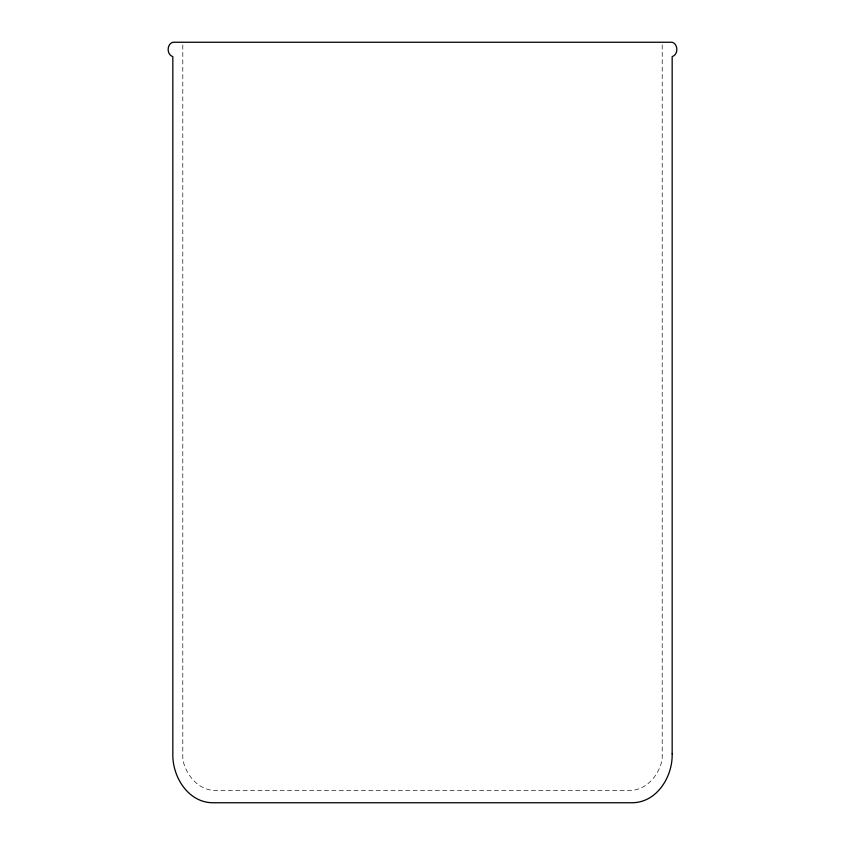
<?xml version="1.0" encoding="UTF-8"?>
<svg xmlns="http://www.w3.org/2000/svg" width="845" height="845" viewBox="0 0 845 845"><rect width="100%" height="100%" fill="white"/><g stroke="black" fill="none" stroke-linecap="round" stroke-linejoin="round"><path stroke-width="0.63" stroke-dasharray="4.22 3.17" d="M662.205 44.891L662.205 759.18C659.311 774.918 646.552 790.434 629.546 790.487L215.454 790.487C198.448 790.434 185.689 774.918 182.795 759.18L182.795 44.891"/><path stroke-width="1.27" d="M672.166 753.867C672.757 776.492 657.083 802.401 632.451 802.75L212.549 802.75C187.917 802.401 172.243 776.492 172.834 753.867L172.834 56.615C166.592 54.682 166.592 44.183 172.834 42.25L672.166 42.25C678.408 44.183 678.408 54.682 672.166 56.615L672.166 753.867"/></g></svg>
